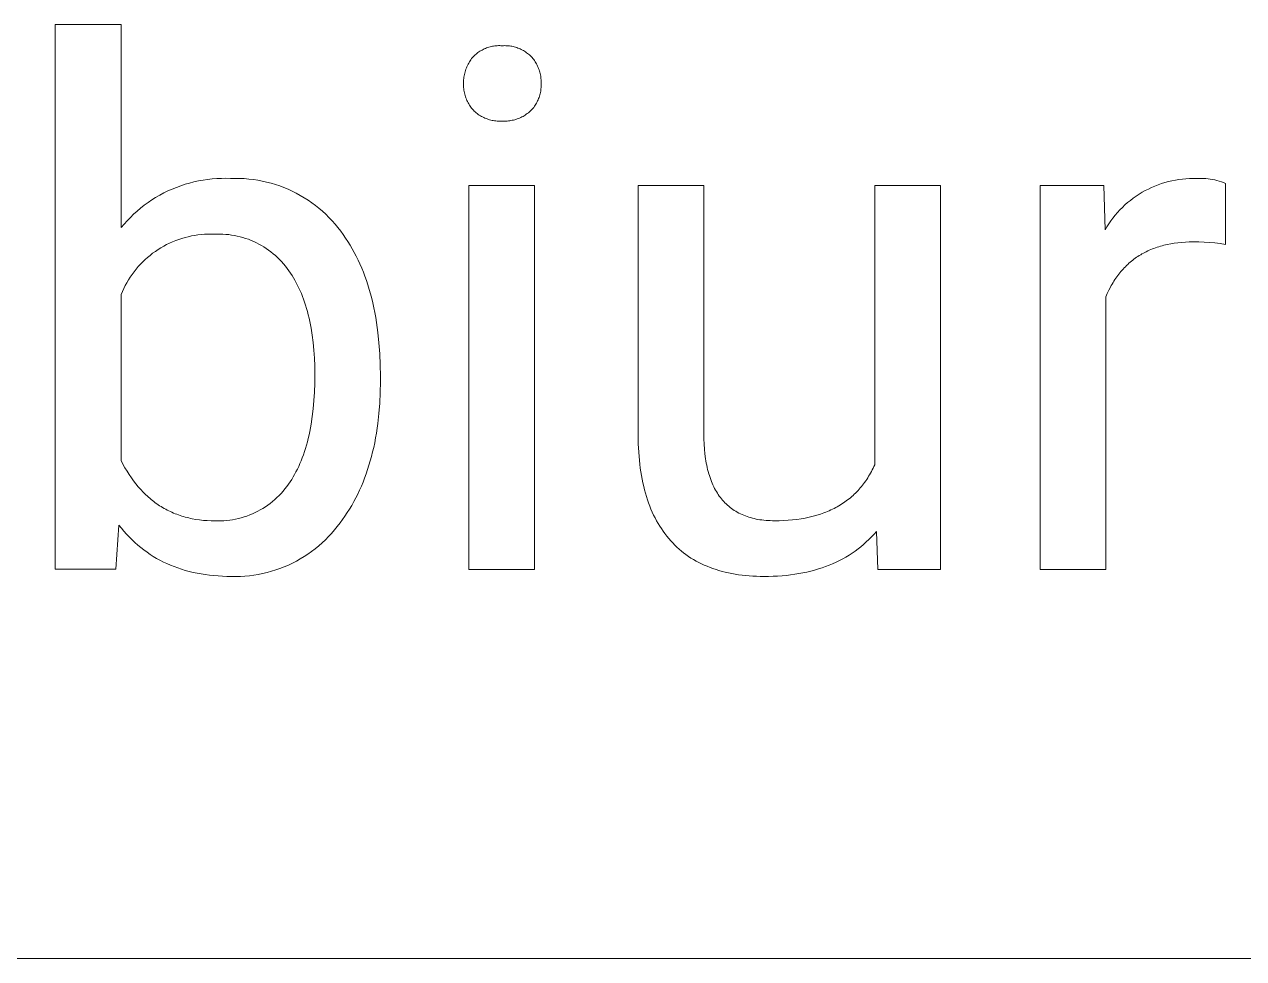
# Model space of a CAD drawing. Header units: millimetres. Extents: x -1421 to 3505, y -683 to 2759.
# Drawn here: x 1899.5 to 2009.6, y -407.4 to -323.1 of the extents above; entities that cross this region are included whole.
import ezdxf

# ---------------------------------------------------------------- set-up
doc = ezdxf.new("R2010")
doc.units = ezdxf.units.MM
doc.header["$MEASUREMENT"] = 0
doc.layers.add('Domyślny', color=7, linetype='Continuous', true_color=0x000000)

msp = doc.modelspace()

# ---------------------------------------------------------------- linework, layer by layer
at = {"layer": 'Domyślny', "color": 18, "lineweight": 15, "true_color": 0x000000}
for p, q in [((1902.3, -372.26), (1902.3, -323.06)), ((1902.3, -323.06), (1908.24, -323.06)), ((1908.24, -323.06), (1908.24, -341.41)), ((1940.13, -325.89), (1940.21, -325.81)), ((1940.21, -325.81), (1940.29, -325.74)), ((1940.29, -325.74), (1940.37, -325.67)), ((1940.37, -325.67), (1940.46, -325.6)), ((1940.46, -325.6), (1940.55, -325.54)), ((1940.55, -325.54), (1940.64, -325.48)), ((1940.64, -325.48), (1940.74, -325.42)), ((1940.74, -325.42), (1940.83, -325.37)), ((1940.83, -325.37), (1940.93, -325.32)), ((1940.93, -325.32), (1941.03, -325.27)), ((1941.03, -325.27), (1941.13, -325.22)), ((1941.13, -325.22), (1941.23, -325.18)), ((1941.23, -325.18), (1941.34, -325.15)), ((1941.34, -325.15), (1941.44, -325.11)), ((1941.44, -325.11), (1941.55, -325.08)), ((1941.55, -325.08), (1941.66, -325.06)), ((1941.66, -325.06), (1941.76, -325.03)), ((1941.76, -325.03), (1941.87, -325.01)), ((1941.87, -325.01), (1941.98, -325)), ((1941.98, -325), (1942.09, -324.99)), ((1942.09, -324.99), (1942.2, -324.98)), ((1942.2, -324.98), (1942.31, -324.97)), ((1942.31, -324.97), (1942.42, -324.97)), ((1942.42, -324.97), (1942.53, -324.98)), ((1942.53, -324.98), (1942.64, -324.98)), ((1942.64, -324.98), (1942.75, -324.98)), ((1942.75, -324.98), (1942.86, -324.97)), ((1942.86, -324.97), (1942.97, -324.98)), ((1942.97, -324.98), (1943.09, -324.98)), ((1943.09, -324.98), (1943.2, -324.99)), ((1943.2, -324.99), (1943.31, -325)), ((1943.31, -325), (1943.42, -325.02)), ((1943.42, -325.02), (1943.53, -325.03)), ((1943.53, -325.03), (1943.64, -325.06)), ((1943.64, -325.06), (1943.74, -325.08)), ((1943.74, -325.08), (1943.85, -325.11)), ((1943.85, -325.11), (1943.96, -325.15)), ((1943.96, -325.15), (1944.06, -325.19)), ((1944.06, -325.19), (1944.17, -325.23)), ((1944.17, -325.23), (1944.27, -325.27)), ((1944.27, -325.27), (1944.37, -325.32)), ((1944.37, -325.32), (1944.47, -325.37)), ((1944.47, -325.37), (1944.56, -325.42)), ((1944.56, -325.42), (1944.66, -325.48)), ((1944.66, -325.48), (1944.75, -325.54)), ((1944.75, -325.54), (1944.84, -325.61)), ((1944.84, -325.61), (1944.93, -325.67)), ((1944.93, -325.67), (1945.02, -325.74)), ((1945.02, -325.74), (1945.1, -325.82)), ((1945.1, -325.82), (1945.19, -325.89)), ((1939.41, -326.99), (1939.46, -326.88)), ((1939.46, -326.88), (1939.51, -326.77)), ((1939.51, -326.77), (1939.56, -326.66)), ((1939.56, -326.66), (1939.62, -326.56)), ((1939.62, -326.56), (1939.69, -326.45)), ((1939.69, -326.45), (1939.75, -326.35)), ((1939.75, -326.35), (1939.82, -326.25)), ((1939.82, -326.25), (1939.89, -326.15)), ((1939.89, -326.15), (1939.97, -326.06)), ((1939.97, -326.06), (1940.05, -325.97)), ((1940.05, -325.97), (1940.13, -325.89)), ((1945.19, -325.89), (1945.27, -325.97)), ((1945.27, -325.97), (1945.34, -326.06)), ((1945.34, -326.06), (1945.42, -326.15)), ((1945.42, -326.15), (1945.49, -326.24)), ((1945.49, -326.24), (1945.55, -326.33)), ((1945.55, -326.33), (1945.62, -326.43)), ((1945.62, -326.43), (1945.68, -326.53)), ((1945.68, -326.53), (1945.74, -326.63)), ((1945.74, -326.63), (1945.79, -326.73)), ((1945.79, -326.73), (1945.84, -326.84)), ((1945.84, -326.84), (1945.89, -326.94)), ((1939.16, -328.05), (1939.17, -327.93)), ((1939.17, -327.93), (1939.18, -327.81)), ((1939.18, -327.81), (1939.2, -327.69)), ((1939.2, -327.69), (1939.23, -327.57)), ((1939.23, -327.57), (1939.26, -327.45)), ((1939.26, -327.45), (1939.29, -327.34)), ((1939.29, -327.34), (1939.32, -327.22)), ((1939.32, -327.22), (1939.36, -327.1)), ((1939.36, -327.1), (1939.41, -326.99)), ((1945.89, -326.94), (1945.93, -327.05)), ((1945.93, -327.05), (1945.97, -327.16)), ((1945.97, -327.16), (1946.01, -327.27)), ((1946.01, -327.27), (1946.04, -327.38)), ((1946.04, -327.38), (1946.07, -327.49)), ((1946.07, -327.49), (1946.1, -327.6)), ((1946.1, -327.6), (1946.12, -327.72)), ((1946.12, -327.72), (1946.14, -327.83)), ((1946.14, -327.83), (1946.15, -327.95)), ((1946.15, -327.95), (1946.16, -328.06)), ((1939.15, -328.17), (1939.16, -328.05)), ((1939.15, -328.29), (1939.15, -328.17)), ((1939.15, -328.41), (1939.15, -328.29)), ((1939.15, -328.53), (1939.15, -328.41)), ((1939.15, -328.65), (1939.15, -328.53)), ((1939.16, -328.77), (1939.15, -328.65)), ((1939.17, -328.89), (1939.16, -328.77)), ((1939.18, -329.01), (1939.17, -328.89)), ((1939.2, -329.12), (1939.18, -329.01)), ((1939.23, -329.24), (1939.2, -329.12)), ((1946.12, -329.1), (1946.1, -329.21)), ((1946.14, -328.98), (1946.12, -329.1)), ((1946.15, -328.87), (1946.14, -328.98)), ((1946.16, -328.76), (1946.15, -328.87)), ((1946.16, -328.06), (1946.17, -328.18)), ((1946.17, -328.64), (1946.16, -328.76)), ((1946.17, -328.18), (1946.17, -328.3)), ((1946.17, -328.3), (1946.17, -328.41)), ((1946.17, -328.41), (1946.17, -328.53)), ((1946.17, -328.53), (1946.17, -328.64)), ((1939.26, -329.36), (1939.23, -329.24)), ((1939.29, -329.47), (1939.26, -329.36)), ((1939.33, -329.59), (1939.29, -329.47)), ((1939.37, -329.7), (1939.33, -329.59)), ((1939.41, -329.81), (1939.37, -329.7)), ((1939.46, -329.92), (1939.41, -329.81)), ((1939.51, -330.03), (1939.46, -329.92)), ((1939.56, -330.13), (1939.51, -330.03)), ((1939.62, -330.23), (1939.56, -330.13)), ((1945.74, -330.16), (1945.68, -330.26)), ((1945.79, -330.06), (1945.74, -330.16)), ((1945.84, -329.96), (1945.79, -330.06)), ((1945.89, -329.86), (1945.84, -329.96)), ((1945.93, -329.75), (1945.89, -329.86)), ((1945.97, -329.65), (1945.93, -329.75)), ((1946.01, -329.54), (1945.97, -329.65)), ((1946.04, -329.43), (1946.01, -329.54)), ((1946.07, -329.32), (1946.04, -329.43)), ((1946.1, -329.21), (1946.07, -329.32)), ((1939.69, -330.34), (1939.62, -330.23)), ((1939.75, -330.44), (1939.69, -330.34)), ((1939.82, -330.53), (1939.75, -330.44)), ((1939.89, -330.63), (1939.82, -330.53)), ((1939.97, -330.72), (1939.89, -330.63)), ((1940.05, -330.81), (1939.97, -330.72)), ((1940.13, -330.89), (1940.05, -330.81)), ((1940.22, -330.96), (1940.13, -330.89)), ((1940.3, -331.04), (1940.22, -330.96)), ((1940.39, -331.11), (1940.3, -331.04)), ((1940.48, -331.18), (1940.39, -331.11)), ((1940.58, -331.24), (1940.48, -331.18)), ((1940.68, -331.3), (1940.58, -331.24)), ((1940.77, -331.36), (1940.68, -331.3)), ((1944.63, -331.3), (1944.53, -331.36)), ((1944.73, -331.24), (1944.63, -331.3)), ((1944.82, -331.17), (1944.73, -331.24)), ((1944.91, -331.11), (1944.82, -331.17)), ((1945.01, -331.04), (1944.91, -331.11)), ((1945.1, -330.96), (1945.01, -331.04)), ((1945.18, -330.89), (1945.1, -330.96)), ((1945.27, -330.81), (1945.18, -330.89)), ((1945.34, -330.72), (1945.27, -330.81)), ((1945.42, -330.64), (1945.34, -330.72)), ((1945.49, -330.55), (1945.42, -330.64)), ((1945.55, -330.45), (1945.49, -330.55)), ((1945.62, -330.36), (1945.55, -330.45)), ((1945.68, -330.26), (1945.62, -330.36)), ((1940.87, -331.41), (1940.77, -331.36)), ((1940.98, -331.46), (1940.87, -331.41)), ((1941.08, -331.51), (1940.98, -331.46)), ((1941.19, -331.55), (1941.08, -331.51)), ((1941.29, -331.59), (1941.19, -331.55)), ((1941.4, -331.63), (1941.29, -331.59)), ((1941.51, -331.66), (1941.4, -331.63)), ((1941.62, -331.69), (1941.51, -331.66)), ((1941.73, -331.72), (1941.62, -331.69)), ((1941.84, -331.74), (1941.73, -331.72)), ((1941.96, -331.75), (1941.84, -331.74)), ((1942.07, -331.77), (1941.96, -331.75)), ((1942.18, -331.78), (1942.07, -331.77)), ((1942.3, -331.78), (1942.18, -331.78)), ((1942.41, -331.78), (1942.3, -331.78)), ((1942.53, -331.78), (1942.41, -331.78)), ((1942.64, -331.78), (1942.53, -331.78)), ((1942.76, -331.78), (1942.64, -331.78)), ((1942.87, -331.78), (1942.76, -331.78)), ((1942.99, -331.78), (1942.87, -331.78)), ((1943.1, -331.78), (1942.99, -331.78)), ((1943.22, -331.77), (1943.1, -331.78)), ((1943.33, -331.75), (1943.22, -331.77)), ((1943.44, -331.74), (1943.33, -331.75)), ((1943.56, -331.71), (1943.44, -331.74)), ((1943.67, -331.69), (1943.56, -331.71)), ((1943.78, -331.66), (1943.67, -331.69)), ((1943.89, -331.63), (1943.78, -331.66)), ((1944, -331.59), (1943.89, -331.63)), ((1944.11, -331.55), (1944, -331.59)), ((1944.22, -331.51), (1944.11, -331.55)), ((1944.32, -331.46), (1944.22, -331.51)), ((1944.43, -331.41), (1944.32, -331.46)), ((1944.53, -331.36), (1944.43, -331.41)), ((1912.47, -338.09), (1912.85, -337.92)), ((1912.85, -337.92), (1913.23, -337.77)), ((1913.23, -337.77), (1913.62, -337.62)), ((1913.62, -337.62), (1914.02, -337.49)), ((1914.02, -337.49), (1914.42, -337.38)), ((1914.42, -337.38), (1914.82, -337.27)), ((1914.82, -337.27), (1915.23, -337.18)), ((1915.23, -337.18), (1915.64, -337.11)), ((1915.64, -337.11), (1916.05, -337.05)), ((1916.05, -337.05), (1916.47, -337)), ((1916.47, -337), (1916.88, -336.97)), ((1916.88, -336.97), (1917.3, -336.96)), ((1917.3, -336.96), (1917.71, -336.95)), ((1917.71, -336.95), (1918.13, -336.97)), ((1918.13, -336.97), (1918.54, -336.96)), ((1918.54, -336.96), (1918.95, -336.96)), ((1918.95, -336.96), (1919.36, -336.98)), ((1919.36, -336.98), (1919.77, -337.02)), ((1919.77, -337.02), (1920.18, -337.06)), ((1920.18, -337.06), (1920.58, -337.13)), ((1920.58, -337.13), (1920.98, -337.2)), ((1920.98, -337.2), (1921.38, -337.29)), ((1921.38, -337.29), (1921.78, -337.4)), ((1921.78, -337.4), (1922.17, -337.51)), ((1922.17, -337.51), (1922.56, -337.64)), ((1922.56, -337.64), (1922.94, -337.79)), ((1922.94, -337.79), (1923.32, -337.95)), ((1939.64, -372.27), (1939.64, -337.61)), ((1939.64, -337.61), (1945.56, -337.61)), ((1945.56, -337.61), (1945.56, -372.27)), ((1954.92, -360.16), (1954.92, -337.61)), ((1954.92, -337.61), (1960.84, -337.61)), ((1960.84, -337.61), (1960.84, -360)), ((1976.28, -362.82), (1976.28, -337.61)), ((1976.28, -337.61), (1982.21, -337.61)), ((1982.21, -337.61), (1982.21, -372.27)), ((1991.22, -372.27), (1991.22, -337.61)), ((1991.22, -337.61), (1996.97, -337.61)), ((1996.97, -337.61), (1997.07, -341.61)), ((2000.7, -338.06), (2000.99, -337.92)), ((2000.99, -337.92), (2001.28, -337.78)), ((2001.28, -337.78), (2001.57, -337.65)), ((2001.57, -337.65), (2001.87, -337.54)), ((2001.87, -337.54), (2002.18, -337.43)), ((2002.18, -337.43), (2002.48, -337.33)), ((2002.48, -337.33), (2002.79, -337.25)), ((2002.79, -337.25), (2003.11, -337.18)), ((2003.11, -337.18), (2003.42, -337.11)), ((2003.42, -337.11), (2003.74, -337.06)), ((2003.74, -337.06), (2004.06, -337.02)), ((2004.06, -337.02), (2004.38, -336.99)), ((2004.38, -336.99), (2004.7, -336.97)), ((2004.7, -336.97), (2005.02, -336.96)), ((2005.02, -336.96), (2005.34, -336.97)), ((2005.34, -336.97), (2005.55, -336.96)), ((2005.55, -336.96), (2005.75, -336.96)), ((2005.75, -336.96), (2005.96, -336.97)), ((2005.96, -336.97), (2006.16, -336.98)), ((2006.16, -336.98), (2006.37, -337)), ((2006.37, -337), (2006.57, -337.03)), ((2006.57, -337.03), (2006.78, -337.06)), ((2006.78, -337.06), (2006.98, -337.1)), ((2006.98, -337.1), (2007.18, -337.15)), ((2007.18, -337.15), (2007.38, -337.21)), ((2007.38, -337.21), (2007.58, -337.27)), ((2007.58, -337.27), (2007.77, -337.34)), ((2007.77, -337.34), (2007.96, -337.41)), ((2007.96, -337.41), (2007.96, -342.92)), ((1910.67, -339.14), (1911.01, -338.91)), ((1911.01, -338.91), (1911.36, -338.68)), ((1911.36, -338.68), (1911.73, -338.48)), ((1911.73, -338.48), (1912.09, -338.28)), ((1912.09, -338.28), (1912.47, -338.09)), ((1923.32, -337.95), (1923.69, -338.12)), ((1923.69, -338.12), (1924.06, -338.3)), ((1924.06, -338.3), (1924.42, -338.5)), ((1924.42, -338.5), (1924.77, -338.71)), ((1924.77, -338.71), (1925.12, -338.93)), ((1925.12, -338.93), (1925.46, -339.16)), ((1999.11, -339.15), (1999.36, -338.95)), ((1999.36, -338.95), (1999.62, -338.75)), ((1999.62, -338.75), (1999.88, -338.57)), ((1999.88, -338.57), (2000.15, -338.39)), ((2000.15, -338.39), (2000.42, -338.22)), ((2000.42, -338.22), (2000.7, -338.06)), ((1909.37, -340.19), (1909.68, -339.91)), ((1909.68, -339.91), (1910, -339.64)), ((1910, -339.64), (1910.33, -339.39)), ((1910.33, -339.39), (1910.67, -339.14)), ((1925.46, -339.16), (1925.78, -339.4)), ((1925.78, -339.4), (1926.1, -339.66)), ((1926.1, -339.66), (1926.42, -339.93)), ((1926.42, -339.93), (1926.72, -340.2)), ((1997.99, -340.29), (1998.19, -340.05)), ((1998.19, -340.05), (1998.41, -339.81)), ((1998.41, -339.81), (1998.64, -339.58)), ((1998.64, -339.58), (1998.87, -339.36)), ((1998.87, -339.36), (1999.11, -339.15)), ((1908.24, -341.41), (1908.51, -341.09)), ((1908.51, -341.09), (1908.79, -340.78)), ((1908.79, -340.78), (1909.08, -340.48)), ((1909.08, -340.48), (1909.37, -340.19)), ((1926.72, -340.2), (1927.01, -340.49)), ((1927.01, -340.49), (1927.29, -340.79)), ((1927.29, -340.79), (1927.56, -341.1)), ((1927.56, -341.1), (1927.82, -341.41)), ((1997.24, -341.33), (1997.41, -341.06)), ((1997.41, -341.06), (1997.59, -340.8)), ((1997.59, -340.8), (1997.78, -340.54)), ((1997.78, -340.54), (1997.99, -340.29)), ((1914.01, -342.3), (1913.73, -342.38)), ((1914.3, -342.23), (1914.01, -342.3)), ((1914.59, -342.16), (1914.3, -342.23)), ((1914.88, -342.11), (1914.59, -342.16)), ((1915.17, -342.07), (1914.88, -342.11)), ((1915.47, -342.03), (1915.17, -342.07)), ((1915.77, -342.01), (1915.47, -342.03)), ((1916.06, -342), (1915.77, -342.01)), ((1916.36, -341.99), (1916.06, -342)), ((1916.66, -342), (1916.36, -341.99)), ((1916.92, -341.99), (1916.66, -342)), ((1917.18, -341.99), (1916.92, -341.99)), ((1917.44, -342), (1917.18, -341.99)), ((1917.7, -342.02), (1917.44, -342)), ((1917.96, -342.04), (1917.7, -342.02)), ((1918.22, -342.08), (1917.96, -342.04)), ((1918.47, -342.12), (1918.22, -342.08)), ((1918.73, -342.17), (1918.47, -342.12)), ((1918.98, -342.23), (1918.73, -342.17)), ((1919.23, -342.3), (1918.98, -342.23)), ((1919.48, -342.38), (1919.23, -342.3)), ((1927.82, -341.41), (1928.07, -341.74)), ((1928.07, -341.74), (1928.29, -342.04)), ((1928.29, -342.04), (1928.51, -342.35)), ((1997.07, -341.61), (1997.24, -341.33)), ((1911.58, -343.39), (1911.34, -343.55)), ((1911.83, -343.23), (1911.58, -343.39)), ((1912.09, -343.08), (1911.83, -343.23)), ((1912.35, -342.94), (1912.09, -343.08)), ((1912.62, -342.81), (1912.35, -342.94)), ((1912.89, -342.69), (1912.62, -342.81)), ((1913.17, -342.58), (1912.89, -342.69)), ((1913.44, -342.48), (1913.17, -342.58)), ((1913.73, -342.38), (1913.44, -342.48)), ((1919.73, -342.46), (1919.48, -342.38)), ((1919.97, -342.56), (1919.73, -342.46)), ((1920.21, -342.66), (1919.97, -342.56)), ((1920.45, -342.77), (1920.21, -342.66)), ((1920.68, -342.89), (1920.45, -342.77)), ((1920.91, -343.02), (1920.68, -342.89)), ((1921.13, -343.15), (1920.91, -343.02)), ((1921.35, -343.29), (1921.13, -343.15)), ((1921.56, -343.44), (1921.35, -343.29)), ((1928.51, -342.35), (1928.71, -342.66)), ((1928.71, -342.66), (1928.91, -342.98)), ((1928.91, -342.98), (1929.11, -343.31)), ((1929.11, -343.31), (1929.29, -343.65)), ((2001.21, -343.39), (2001.07, -343.45)), ((2001.35, -343.33), (2001.21, -343.39)), ((2001.49, -343.28), (2001.35, -343.33)), ((2001.63, -343.23), (2001.49, -343.28)), ((2001.78, -343.18), (2001.63, -343.23)), ((2001.92, -343.13), (2001.78, -343.18)), ((2002.07, -343.08), (2001.92, -343.13)), ((2002.22, -343.04), (2002.07, -343.08)), ((2002.37, -343), (2002.22, -343.04)), ((2002.53, -342.96), (2002.37, -343)), ((2002.68, -342.93), (2002.53, -342.96)), ((2003, -342.87), (2002.68, -342.93)), ((2003.32, -342.81), (2003, -342.87)), ((2003.65, -342.77), (2003.32, -342.81)), ((2003.99, -342.74), (2003.65, -342.77)), ((2004.33, -342.71), (2003.99, -342.74)), ((2004.68, -342.7), (2004.33, -342.71)), ((2005.04, -342.69), (2004.68, -342.7)), ((2005.53, -342.69), (2005.04, -342.69)), ((2006.02, -342.71), (2005.53, -342.69)), ((2006.51, -342.74), (2006.02, -342.71)), ((2007, -342.79), (2006.51, -342.74)), ((2007.48, -342.85), (2007, -342.79)), ((2007.96, -342.92), (2007.48, -342.85)), ((1910.2, -344.5), (1909.99, -344.71)), ((1910.41, -344.29), (1910.2, -344.5)), ((1910.63, -344.1), (1910.41, -344.29)), ((1910.86, -343.91), (1910.63, -344.1)), ((1911.09, -343.72), (1910.86, -343.91)), ((1911.34, -343.55), (1911.09, -343.72)), ((1921.77, -343.6), (1921.56, -343.44)), ((1921.98, -343.76), (1921.77, -343.6)), ((1922.17, -343.93), (1921.98, -343.76)), ((1922.37, -344.11), (1922.17, -343.93)), ((1922.55, -344.29), (1922.37, -344.11)), ((1922.73, -344.48), (1922.55, -344.29)), ((1922.9, -344.68), (1922.73, -344.48)), ((1929.29, -343.65), (1929.47, -343.99)), ((1929.47, -343.99), (1929.64, -344.34)), ((1929.64, -344.34), (1929.8, -344.69)), ((1999.34, -344.54), (1999.23, -344.63)), ((1999.45, -344.44), (1999.34, -344.54)), ((1999.57, -344.35), (1999.45, -344.44)), ((1999.68, -344.26), (1999.57, -344.35)), ((1999.8, -344.18), (1999.68, -344.26)), ((1999.92, -344.09), (1999.8, -344.18)), ((2000.04, -344.01), (1999.92, -344.09)), ((2000.16, -343.93), (2000.04, -344.01)), ((2000.29, -343.86), (2000.16, -343.93)), ((2000.41, -343.78), (2000.29, -343.86)), ((2000.54, -343.71), (2000.41, -343.78)), ((2000.67, -343.64), (2000.54, -343.71)), ((2000.8, -343.58), (2000.67, -343.64)), ((2000.94, -343.51), (2000.8, -343.58)), ((2001.07, -343.45), (2000.94, -343.51)), ((1909.23, -345.63), (1909.07, -345.87)), ((1909.41, -345.39), (1909.23, -345.63)), ((1909.6, -345.16), (1909.41, -345.39)), ((1909.79, -344.93), (1909.6, -345.16)), ((1909.99, -344.71), (1909.79, -344.93)), ((1923.07, -344.88), (1922.9, -344.68)), ((1923.23, -345.09), (1923.07, -344.88)), ((1923.38, -345.3), (1923.23, -345.09)), ((1923.53, -345.51), (1923.38, -345.3)), ((1923.67, -345.72), (1923.53, -345.51)), ((1929.8, -344.69), (1929.96, -345.06)), ((1929.96, -345.06), (1930.11, -345.43)), ((1930.11, -345.43), (1930.26, -345.8)), ((1998.32, -345.61), (1998.23, -345.73)), ((1998.42, -345.49), (1998.32, -345.61)), ((1998.51, -345.37), (1998.42, -345.49)), ((1998.61, -345.26), (1998.51, -345.37)), ((1998.71, -345.15), (1998.61, -345.26)), ((1998.81, -345.04), (1998.71, -345.15)), ((1998.91, -344.94), (1998.81, -345.04)), ((1999.02, -344.83), (1998.91, -344.94)), ((1999.12, -344.73), (1999.02, -344.83)), ((1999.23, -344.63), (1999.12, -344.73)), ((1908.61, -346.64), (1908.48, -346.9)), ((1908.76, -346.38), (1908.61, -346.64)), ((1908.91, -346.12), (1908.76, -346.38)), ((1909.07, -345.87), (1908.91, -346.12)), ((1923.8, -345.94), (1923.67, -345.72)), ((1923.93, -346.16), (1923.8, -345.94)), ((1924.06, -346.39), (1923.93, -346.16)), ((1924.18, -346.63), (1924.06, -346.39)), ((1924.3, -346.87), (1924.18, -346.63)), ((1930.26, -345.8), (1930.39, -346.19)), ((1930.39, -346.19), (1930.52, -346.58)), ((1930.52, -346.58), (1930.64, -346.98)), ((1997.64, -346.63), (1997.56, -346.77)), ((1997.72, -346.5), (1997.64, -346.63)), ((1997.8, -346.36), (1997.72, -346.5)), ((1997.88, -346.23), (1997.8, -346.36)), ((1997.97, -346.1), (1997.88, -346.23)), ((1998.05, -345.97), (1997.97, -346.1)), ((1998.14, -345.85), (1998.05, -345.97)), ((1998.23, -345.73), (1998.14, -345.85)), ((1908.36, -347.17), (1908.24, -347.45)), ((1908.24, -347.45), (1908.24, -362.44)), ((1908.48, -346.9), (1908.36, -347.17)), ((1924.41, -347.11), (1924.3, -346.87)), ((1924.52, -347.36), (1924.41, -347.11)), ((1924.62, -347.62), (1924.52, -347.36)), ((1924.72, -347.88), (1924.62, -347.62)), ((1930.64, -346.98), (1930.76, -347.38)), ((1930.76, -347.38), (1930.87, -347.8)), ((1930.87, -347.8), (1930.97, -348.21)), ((1997.27, -347.36), (1997.14, -347.66)), ((1997.14, -347.66), (1997.14, -372.27)), ((1997.41, -347.06), (1997.27, -347.36)), ((1997.56, -346.77), (1997.41, -347.06)), ((1924.81, -348.15), (1924.72, -347.88)), ((1924.9, -348.42), (1924.81, -348.15)), ((1924.99, -348.7), (1924.9, -348.42)), ((1925.07, -348.99), (1924.99, -348.7)), ((1930.97, -348.21), (1931.06, -348.64)), ((1931.06, -348.64), (1931.15, -349.07)), ((1925.14, -349.28), (1925.07, -348.99)), ((1925.21, -349.57), (1925.14, -349.28)), ((1925.28, -349.87), (1925.21, -349.57)), ((1925.34, -350.18), (1925.28, -349.87)), ((1931.15, -349.07), (1931.23, -349.51)), ((1931.23, -349.51), (1931.3, -349.96)), ((1931.3, -349.96), (1931.43, -350.88)), ((1925.4, -350.49), (1925.34, -350.18)), ((1925.5, -351.13), (1925.4, -350.49)), ((1925.58, -351.79), (1925.5, -351.13)), ((1931.43, -350.88), (1931.52, -351.82)), ((1925.64, -352.47), (1925.58, -351.79)), ((1931.52, -351.82), (1931.59, -352.79)), ((1925.69, -353.18), (1925.64, -352.47)), ((1925.72, -353.9), (1925.69, -353.18)), ((1931.59, -352.79), (1931.63, -353.79)), ((1925.73, -354.65), (1925.72, -353.9)), ((1931.63, -353.79), (1931.65, -354.81)), ((1925.69, -356.26), (1925.72, -355.46)), ((1925.72, -355.46), (1925.73, -354.65)), ((1931.65, -355.32), (1931.63, -356.3)), ((1931.65, -354.81), (1931.65, -355.32)), ((1925.64, -357.02), (1925.69, -356.26)), ((1931.63, -356.3), (1931.59, -357.25)), ((1925.58, -357.76), (1925.64, -357.02)), ((1931.59, -357.25), (1931.52, -358.18)), ((1925.39, -359.15), (1925.49, -358.47)), ((1925.49, -358.47), (1925.58, -357.76)), ((1931.52, -358.18), (1931.42, -359.09)), ((1925.21, -360.13), (1925.27, -359.81)), ((1925.27, -359.81), (1925.39, -359.15)), ((1931.36, -359.53), (1931.29, -359.97)), ((1931.42, -359.09), (1931.36, -359.53)), ((1924.98, -361.05), (1925.06, -360.75)), ((1925.06, -360.75), (1925.13, -360.45)), ((1925.13, -360.45), (1925.21, -360.13)), ((1931.14, -360.83), (1931.05, -361.25)), ((1931.22, -360.4), (1931.14, -360.83)), ((1931.29, -359.97), (1931.22, -360.4)), ((1954.93, -360.94), (1954.92, -360.16)), ((1954.97, -361.69), (1954.93, -360.94)), ((1960.84, -360), (1960.85, -360.48)), ((1960.85, -360.48), (1960.87, -360.95)), ((1960.87, -360.95), (1960.9, -361.41)), ((1924.6, -362.19), (1924.7, -361.91)), ((1924.7, -361.91), (1924.8, -361.63)), ((1924.8, -361.63), (1924.89, -361.35)), ((1924.89, -361.35), (1924.98, -361.05)), ((1930.85, -362.07), (1930.74, -362.47)), ((1930.95, -361.66), (1930.85, -362.07)), ((1931.05, -361.25), (1930.95, -361.66)), ((1955.03, -362.42), (1954.97, -361.69)), ((1960.9, -361.41), (1960.94, -361.84)), ((1960.94, -361.84), (1961, -362.27)), ((1908.24, -362.44), (1908.41, -362.77)), ((1908.41, -362.77), (1908.59, -363.09)), ((1908.59, -363.09), (1908.78, -363.41)), ((1924.03, -363.46), (1924.16, -363.22)), ((1924.16, -363.22), (1924.28, -362.97)), ((1924.28, -362.97), (1924.39, -362.72)), ((1924.39, -362.72), (1924.5, -362.46)), ((1924.5, -362.46), (1924.6, -362.19)), ((1930.62, -362.87), (1930.5, -363.26)), ((1930.74, -362.47), (1930.62, -362.87)), ((1955.07, -362.77), (1955.03, -362.42)), ((1955.11, -363.12), (1955.07, -362.77)), ((1955.16, -363.46), (1955.11, -363.12)), ((1961, -362.27), (1961.03, -362.47)), ((1961.03, -362.47), (1961.07, -362.67)), ((1961.07, -362.67), (1961.11, -362.87)), ((1961.11, -362.87), (1961.15, -363.07)), ((1961.15, -363.07), (1961.19, -363.26)), ((1976.06, -363.28), (1976.13, -363.13)), ((1976.13, -363.13), (1976.21, -362.98)), ((1976.21, -362.98), (1976.28, -362.82)), ((1908.78, -363.41), (1908.97, -363.71)), ((1908.97, -363.71), (1909.17, -364)), ((1909.17, -364), (1909.37, -364.28)), ((1909.37, -364.28), (1909.58, -364.55)), ((1923.49, -364.36), (1923.64, -364.15)), ((1923.64, -364.15), (1923.77, -363.92)), ((1923.77, -363.92), (1923.91, -363.7)), ((1923.91, -363.7), (1924.03, -363.46)), ((1930.23, -364.02), (1930.08, -364.39)), ((1930.36, -363.64), (1930.23, -364.02)), ((1930.5, -363.26), (1930.36, -363.64)), ((1955.22, -363.8), (1955.16, -363.46)), ((1955.28, -364.13), (1955.22, -363.8)), ((1955.35, -364.45), (1955.28, -364.13)), ((1961.19, -363.26), (1961.24, -363.44)), ((1961.24, -363.44), (1961.3, -363.63)), ((1961.3, -363.63), (1961.35, -363.8)), ((1961.35, -363.8), (1961.41, -363.98)), ((1961.41, -363.98), (1961.47, -364.15)), ((1961.47, -364.15), (1961.53, -364.32)), ((1961.53, -364.32), (1961.6, -364.48)), ((1975.37, -364.41), (1975.47, -364.27)), ((1975.47, -364.27), (1975.56, -364.14)), ((1975.56, -364.14), (1975.65, -364)), ((1975.65, -364), (1975.73, -363.86)), ((1975.73, -363.86), (1975.82, -363.72)), ((1975.82, -363.72), (1975.9, -363.58)), ((1975.9, -363.58), (1975.98, -363.43)), ((1975.98, -363.43), (1976.06, -363.28)), ((1909.58, -364.55), (1909.79, -364.81)), ((1909.79, -364.81), (1910.01, -365.06)), ((1910.01, -365.06), (1910.24, -365.3)), ((1910.24, -365.3), (1910.36, -365.42)), ((1910.36, -365.42), (1910.47, -365.53)), ((1922.5, -365.6), (1922.68, -365.41)), ((1922.68, -365.41), (1922.86, -365.21)), ((1922.86, -365.21), (1923.03, -365)), ((1923.03, -365), (1923.19, -364.79)), ((1923.19, -364.79), (1923.35, -364.57)), ((1923.35, -364.57), (1923.49, -364.36)), ((1929.77, -365.11), (1929.6, -365.47)), ((1929.93, -364.76), (1929.77, -365.11)), ((1930.08, -364.39), (1929.93, -364.76)), ((1955.42, -364.77), (1955.35, -364.45)), ((1955.5, -365.08), (1955.42, -364.77)), ((1955.58, -365.39), (1955.5, -365.08)), ((1955.67, -365.69), (1955.58, -365.39)), ((1961.6, -364.48), (1961.67, -364.64)), ((1961.67, -364.64), (1961.75, -364.8)), ((1961.75, -364.8), (1961.82, -364.95)), ((1961.82, -364.95), (1961.9, -365.1)), ((1961.9, -365.1), (1961.98, -365.24)), ((1961.98, -365.24), (1962.07, -365.38)), ((1962.07, -365.38), (1962.16, -365.52)), ((1974.43, -365.48), (1974.55, -365.37)), ((1974.55, -365.37), (1974.66, -365.26)), ((1974.66, -365.26), (1974.77, -365.14)), ((1974.77, -365.14), (1974.87, -365.03)), ((1974.87, -365.03), (1974.98, -364.91)), ((1974.98, -364.91), (1975.08, -364.79)), ((1975.08, -364.79), (1975.18, -364.66)), ((1975.18, -364.66), (1975.28, -364.53)), ((1975.28, -364.53), (1975.37, -364.41)), ((1910.47, -365.53), (1910.59, -365.64)), ((1910.59, -365.64), (1910.71, -365.75)), ((1910.71, -365.75), (1910.83, -365.85)), ((1910.83, -365.85), (1910.96, -365.96)), ((1910.96, -365.96), (1911.08, -366.06)), ((1911.08, -366.06), (1911.21, -366.15)), ((1911.21, -366.15), (1911.33, -366.25)), ((1911.33, -366.25), (1911.46, -366.34)), ((1911.46, -366.34), (1911.59, -366.43)), ((1911.59, -366.43), (1911.72, -366.52)), ((1911.72, -366.52), (1911.86, -366.6)), ((1921.27, -366.62), (1921.49, -366.46)), ((1921.49, -366.46), (1921.7, -366.31)), ((1921.7, -366.31), (1921.91, -366.14)), ((1921.91, -366.14), (1922.11, -365.97)), ((1922.11, -365.97), (1922.31, -365.79)), ((1922.31, -365.79), (1922.5, -365.6)), ((1929.06, -366.49), (1928.86, -366.82)), ((1929.24, -366.15), (1929.06, -366.49)), ((1929.42, -365.81), (1929.24, -366.15)), ((1929.6, -365.47), (1929.42, -365.81)), ((1955.76, -365.98), (1955.67, -365.69)), ((1955.86, -366.27), (1955.76, -365.98)), ((1955.97, -366.55), (1955.86, -366.27)), ((1962.16, -365.52), (1962.25, -365.65)), ((1962.25, -365.65), (1962.35, -365.78)), ((1962.35, -365.78), (1962.45, -365.9)), ((1962.45, -365.9), (1962.55, -366.02)), ((1962.55, -366.02), (1962.65, -366.14)), ((1962.65, -366.14), (1962.76, -366.26)), ((1962.76, -366.26), (1962.87, -366.36)), ((1962.87, -366.36), (1962.99, -366.47)), ((1962.99, -366.47), (1963.1, -366.57)), ((1972.9, -366.61), (1973.04, -366.53)), ((1973.04, -366.53), (1973.18, -366.44)), ((1973.18, -366.44), (1973.31, -366.36)), ((1973.31, -366.36), (1973.45, -366.27)), ((1973.45, -366.27), (1973.58, -366.18)), ((1973.58, -366.18), (1973.71, -366.09)), ((1973.71, -366.09), (1973.83, -365.99)), ((1973.83, -365.99), (1973.96, -365.9)), ((1973.96, -365.9), (1974.08, -365.8)), ((1974.08, -365.8), (1974.2, -365.69)), ((1974.2, -365.69), (1974.32, -365.59)), ((1974.32, -365.59), (1974.43, -365.48)), ((1911.86, -366.6), (1911.99, -366.68)), ((1911.99, -366.68), (1912.13, -366.76)), ((1912.13, -366.76), (1912.27, -366.84)), ((1912.27, -366.84), (1912.4, -366.91)), ((1912.4, -366.91), (1912.55, -366.98)), ((1912.55, -366.98), (1912.69, -367.05)), ((1912.69, -367.05), (1912.83, -367.11)), ((1912.83, -367.11), (1912.98, -367.18)), ((1912.98, -367.18), (1913.12, -367.24)), ((1913.12, -367.24), (1913.27, -367.29)), ((1913.27, -367.29), (1913.42, -367.35)), ((1913.42, -367.35), (1913.57, -367.4)), ((1913.57, -367.4), (1913.72, -367.45)), ((1913.72, -367.45), (1913.88, -367.5)), ((1913.88, -367.5), (1914.03, -367.54)), ((1914.03, -367.54), (1914.19, -367.58)), ((1914.19, -367.58), (1914.35, -367.62)), ((1914.35, -367.62), (1914.51, -367.66)), ((1918.84, -367.68), (1919.09, -367.61)), ((1919.09, -367.61), (1919.35, -367.53)), ((1919.35, -367.53), (1919.6, -367.45)), ((1919.6, -367.45), (1919.85, -367.35)), ((1919.85, -367.35), (1920.1, -367.25)), ((1920.1, -367.25), (1920.34, -367.14)), ((1920.34, -367.14), (1920.58, -367.02)), ((1920.58, -367.02), (1920.81, -366.89)), ((1920.81, -366.89), (1921.04, -366.76)), ((1921.04, -366.76), (1921.27, -366.62)), ((1928.45, -367.45), (1928.23, -367.76)), ((1928.66, -367.14), (1928.45, -367.45)), ((1928.86, -366.82), (1928.66, -367.14)), ((1956.08, -366.83), (1955.97, -366.55)), ((1956.2, -367.1), (1956.08, -366.83)), ((1956.32, -367.36), (1956.2, -367.1)), ((1956.45, -367.62), (1956.32, -367.36)), ((1956.58, -367.87), (1956.45, -367.62)), ((1963.1, -366.57), (1963.22, -366.67)), ((1963.22, -366.67), (1963.35, -366.76)), ((1963.35, -366.76), (1963.47, -366.85)), ((1963.47, -366.85), (1963.6, -366.94)), ((1963.6, -366.94), (1963.74, -367.02)), ((1963.74, -367.02), (1963.87, -367.1)), ((1963.87, -367.1), (1964.01, -367.18)), ((1964.01, -367.18), (1964.15, -367.25)), ((1964.15, -367.25), (1964.3, -367.32)), ((1964.3, -367.32), (1964.45, -367.38)), ((1964.45, -367.38), (1964.6, -367.44)), ((1964.6, -367.44), (1964.75, -367.5)), ((1964.75, -367.5), (1964.91, -367.55)), ((1964.91, -367.55), (1965.07, -367.59)), ((1965.07, -367.59), (1965.23, -367.64)), ((1965.23, -367.64), (1965.4, -367.68)), ((1969.63, -367.69), (1970, -367.63)), ((1970, -367.63), (1970.36, -367.56)), ((1970.36, -367.56), (1970.71, -367.47)), ((1970.71, -367.47), (1971.05, -367.38)), ((1971.05, -367.38), (1971.38, -367.27)), ((1971.38, -367.27), (1971.54, -367.22)), ((1971.54, -367.22), (1971.7, -367.16)), ((1971.7, -367.16), (1971.86, -367.1)), ((1971.86, -367.1), (1972.01, -367.04)), ((1972.01, -367.04), (1972.17, -366.97)), ((1972.17, -366.97), (1972.32, -366.9)), ((1972.32, -366.9), (1972.47, -366.83)), ((1972.47, -366.83), (1972.61, -366.76)), ((1972.61, -366.76), (1972.76, -366.68)), ((1972.76, -366.68), (1972.9, -366.61)), ((1908.04, -368.26), (1907.75, -372.26)), ((1908.27, -368.55), (1908.04, -368.26)), ((1908.5, -368.83), (1908.27, -368.55)), ((1914.51, -367.66), (1914.67, -367.69)), ((1914.67, -367.69), (1915, -367.75)), ((1915, -367.75), (1915.33, -367.8)), ((1915.33, -367.8), (1915.67, -367.84)), ((1915.67, -367.84), (1916.01, -367.86)), ((1916.01, -367.86), (1916.36, -367.88)), ((1916.36, -367.88), (1916.72, -367.88)), ((1916.72, -367.88), (1916.99, -367.89)), ((1916.99, -367.89), (1917.25, -367.89)), ((1917.25, -367.89), (1917.52, -367.88)), ((1917.52, -367.88), (1917.79, -367.85)), ((1917.79, -367.85), (1918.05, -367.82)), ((1918.05, -367.82), (1918.31, -367.78)), ((1918.31, -367.78), (1918.58, -367.73)), ((1918.58, -367.73), (1918.84, -367.68)), ((1927.51, -368.71), (1927.24, -369.02)), ((1927.76, -368.39), (1927.51, -368.71)), ((1928.01, -368.07), (1927.76, -368.39)), ((1928.23, -367.76), (1928.01, -368.07)), ((1956.72, -368.12), (1956.58, -367.87)), ((1956.87, -368.36), (1956.72, -368.12)), ((1957.02, -368.59), (1956.87, -368.36)), ((1957.17, -368.82), (1957.02, -368.59)), ((1965.4, -367.68), (1965.57, -367.72)), ((1965.57, -367.72), (1965.74, -367.75)), ((1965.74, -367.75), (1965.92, -367.78)), ((1965.92, -367.78), (1966.1, -367.8)), ((1966.1, -367.8), (1966.28, -367.82)), ((1966.28, -367.82), (1966.47, -367.84)), ((1966.47, -367.84), (1966.65, -367.85)), ((1966.65, -367.85), (1966.85, -367.86)), ((1966.85, -367.86), (1967.04, -367.87)), ((1967.04, -367.87), (1967.24, -367.87)), ((1967.24, -367.87), (1967.66, -367.87)), ((1967.66, -367.87), (1968.07, -367.85)), ((1968.07, -367.85), (1968.48, -367.83)), ((1968.48, -367.83), (1968.87, -367.79)), ((1968.87, -367.79), (1969.26, -367.75)), ((1969.26, -367.75), (1969.63, -367.69)), ((1908.74, -369.09), (1908.5, -368.83)), ((1908.99, -369.35), (1908.74, -369.09)), ((1909.24, -369.6), (1908.99, -369.35)), ((1909.49, -369.84), (1909.24, -369.6)), ((1909.76, -370.07), (1909.49, -369.84)), ((1926.68, -369.6), (1926.38, -369.88)), ((1926.97, -369.31), (1926.68, -369.6)), ((1927.24, -369.02), (1926.97, -369.31)), ((1957.34, -369.04), (1957.17, -368.82)), ((1957.5, -369.26), (1957.34, -369.04)), ((1957.68, -369.47), (1957.5, -369.26)), ((1957.86, -369.68), (1957.68, -369.47)), ((1958.04, -369.87), (1957.86, -369.68)), ((1975.52, -369.79), (1975.28, -370.01)), ((1975.76, -369.57), (1975.52, -369.79)), ((1975.99, -369.33), (1975.76, -369.57)), ((1976.22, -369.09), (1975.99, -369.33)), ((1976.44, -368.84), (1976.22, -369.09)), ((1976.57, -372.27), (1976.44, -368.84)), ((1910.02, -370.3), (1909.76, -370.07)), ((1910.3, -370.51), (1910.02, -370.3)), ((1910.58, -370.71), (1910.3, -370.51)), ((1910.86, -370.91), (1910.58, -370.71)), ((1911.15, -371.09), (1910.86, -370.91)), ((1925.11, -370.89), (1924.77, -371.11)), ((1925.44, -370.65), (1925.11, -370.89)), ((1925.76, -370.41), (1925.44, -370.65)), ((1926.08, -370.15), (1925.76, -370.41)), ((1926.38, -369.88), (1926.08, -370.15)), ((1958.23, -370.07), (1958.04, -369.87)), ((1958.42, -370.25), (1958.23, -370.07)), ((1958.62, -370.43), (1958.42, -370.25)), ((1958.82, -370.61), (1958.62, -370.43)), ((1959.03, -370.77), (1958.82, -370.61)), ((1959.24, -370.93), (1959.03, -370.77)), ((1959.46, -371.09), (1959.24, -370.93)), ((1974.24, -370.8), (1973.96, -370.98)), ((1974.51, -370.62), (1974.24, -370.8)), ((1974.77, -370.42), (1974.51, -370.62)), ((1975.03, -370.22), (1974.77, -370.42)), ((1975.28, -370.01), (1975.03, -370.22)), ((1911.45, -371.27), (1911.15, -371.09)), ((1911.75, -371.44), (1911.45, -371.27)), ((1912.06, -371.6), (1911.75, -371.44)), ((1912.38, -371.75), (1912.06, -371.6)), ((1912.7, -371.89), (1912.38, -371.75)), ((1913.02, -372.02), (1912.7, -371.89)), ((1913.35, -372.14), (1913.02, -372.02)), ((1922.96, -372.04), (1922.58, -372.19)), ((1923.34, -371.88), (1922.96, -372.04)), ((1923.7, -371.71), (1923.34, -371.88)), ((1924.07, -371.52), (1923.7, -371.71)), ((1924.42, -371.32), (1924.07, -371.52)), ((1924.77, -371.11), (1924.42, -371.32)), ((1959.69, -371.24), (1959.46, -371.09)), ((1959.92, -371.38), (1959.69, -371.24)), ((1960.15, -371.51), (1959.92, -371.38)), ((1960.39, -371.64), (1960.15, -371.51)), ((1960.64, -371.77), (1960.39, -371.64)), ((1960.89, -371.88), (1960.64, -371.77)), ((1961.15, -371.99), (1960.89, -371.88)), ((1961.41, -372.1), (1961.15, -371.99)), ((1971.85, -372.01), (1971.52, -372.13)), ((1972.17, -371.89), (1971.85, -372.01)), ((1972.48, -371.76), (1972.17, -371.89)), ((1972.79, -371.62), (1972.48, -371.76)), ((1973.09, -371.47), (1972.79, -371.62)), ((1973.39, -371.32), (1973.09, -371.47)), ((1973.68, -371.15), (1973.39, -371.32)), ((1973.96, -370.98), (1973.68, -371.15)), ((1907.75, -372.26), (1902.3, -372.26)), ((1913.69, -372.25), (1913.35, -372.14)), ((1914.03, -372.36), (1913.69, -372.25)), ((1914.38, -372.45), (1914.03, -372.36)), ((1914.74, -372.54), (1914.38, -372.45)), ((1915.1, -372.61), (1914.74, -372.54)), ((1915.47, -372.68), (1915.1, -372.61)), ((1915.84, -372.74), (1915.47, -372.68)), ((1916.22, -372.79), (1915.84, -372.74)), ((1916.6, -372.83), (1916.22, -372.79)), ((1916.99, -372.86), (1916.6, -372.83)), ((1917.39, -372.89), (1916.99, -372.86)), ((1917.79, -372.9), (1917.39, -372.89)), ((1918.2, -372.9), (1917.79, -372.9)), ((1918.6, -372.91), (1918.2, -372.9)), ((1919.01, -372.9), (1918.6, -372.91)), ((1919.42, -372.88), (1919.01, -372.9)), ((1919.82, -372.84), (1919.42, -372.88)), ((1920.22, -372.79), (1919.82, -372.84)), ((1920.63, -372.72), (1920.22, -372.79)), ((1921.02, -372.64), (1920.63, -372.72)), ((1921.42, -372.55), (1921.02, -372.64)), ((1921.81, -372.44), (1921.42, -372.55)), ((1922.2, -372.32), (1921.81, -372.44)), ((1922.58, -372.19), (1922.2, -372.32)), ((1945.56, -372.27), (1939.64, -372.27)), ((1961.67, -372.2), (1961.41, -372.1)), ((1961.95, -372.29), (1961.67, -372.2)), ((1962.22, -372.37), (1961.95, -372.29)), ((1962.5, -372.45), (1962.22, -372.37)), ((1962.79, -372.52), (1962.5, -372.45)), ((1963.08, -372.59), (1962.79, -372.52)), ((1963.38, -372.65), (1963.08, -372.59)), ((1963.68, -372.7), (1963.38, -372.65)), ((1963.99, -372.75), (1963.68, -372.7)), ((1964.3, -372.79), (1963.99, -372.75)), ((1964.62, -372.83), (1964.3, -372.79)), ((1964.94, -372.86), (1964.62, -372.83)), ((1965.27, -372.88), (1964.94, -372.86)), ((1965.61, -372.89), (1965.27, -372.88)), ((1965.94, -372.9), (1965.61, -372.89)), ((1966.29, -372.91), (1965.94, -372.9)), ((1966.7, -372.9), (1966.29, -372.91)), ((1967.11, -372.89), (1966.7, -372.9)), ((1967.51, -372.87), (1967.11, -372.89)), ((1967.91, -372.84), (1967.51, -372.87)), ((1968.3, -372.81), (1967.91, -372.84)), ((1968.68, -372.76), (1968.3, -372.81)), ((1969.06, -372.71), (1968.68, -372.76)), ((1969.43, -372.65), (1969.06, -372.71)), ((1969.8, -372.58), (1969.43, -372.65)), ((1970.15, -372.51), (1969.8, -372.58)), ((1970.51, -372.43), (1970.15, -372.51)), ((1970.85, -372.33), (1970.51, -372.43)), ((1971.19, -372.23), (1970.85, -372.33)), ((1971.52, -372.13), (1971.19, -372.23)), ((1982.21, -372.27), (1976.57, -372.27)), ((1997.14, -372.27), (1991.22, -372.27)), ((1643.61, -407.41), (3505.11, -407.41))]:
    msp.add_line(p, q, dxfattribs=at)

doc.saveas('drawing.dxf')
